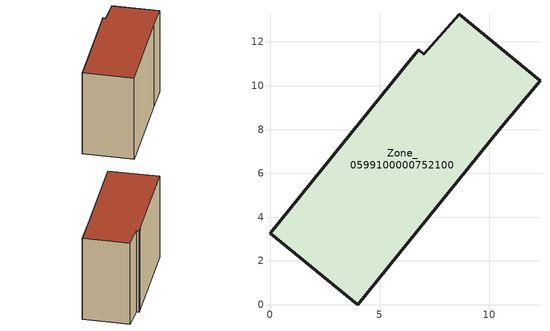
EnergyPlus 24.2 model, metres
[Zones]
Zone_0599100000752100
 floor ground (C_G): 10.45,7.96 4,0 0,3.27 6.45,11.23 6.79,11.64 7.01,11.44 8.63,13.27 12.33,10.24 z0
 wall outside (C_F): 6.45,11.23 0,3.27 4,0 10.45,7.96 12.33,10.24 8.63,13.27 7.01,11.44 6.79,11.64 6.45,11.23 z0:9.19
 roof outside (C_R): 7.01,11.44 6.79,11.64 6.45,11.23 0,3.27 4,0 10.45,7.96 12.33,10.24 8.63,13.27 z9.19
[BUILDING]
Pand.0599100000752100: North Axis=0; Terrain=City; Loads Convergence Tolerance Value=0.04; Temperature Convergence Tolerance Value=0.4; Solar Distribution=FullExterior; Maximum Number of Warmup Days=25; Minimum Number of Warmup Days=1
[Site:Location]
Rotterdam.The.Hague.AP_ZH_NLD Design_Conditions: Latitude=51.96; Longitude=4.45; Time Zone=1; Elevation=-4.5
[SITE:GROUNDTEMPERATURE:BUILDINGSURFACE]
18, 18, 18, 18, 18, 18, 18, 18, 18, 18, 18, 18
[MATERIAL] Thermal Absorptance=0.9; Solar Absorptance=0.7; Visible Absorptance=0.7
Name | Roughness | Thickness | Conductivity | Density | Specific Heat
G.TI.2006-2014 | MediumSmooth | 0.15 | 0.06 | 540 | 1210
F.TI.2006-2014 | Rough | 0.3 | 0.12 | 1920 | 840
R.TI.2006-2014 | MediumRough | 0.2 | 0.08 | 1500 | 1000
[CONSTRUCTION]
C_G: G.TI.2006-2014
C_F: F.TI.2006-2014
C_R: R.TI.2006-2014
[ZONE]
Zone_0599100000752100: Type=1; Multiplier=1; Ceiling Height=Autocalculate; Volume=Autocalculate; Floor Area=autocalculate; Part of Total Floor Area=Yes
[ZONEINFILTRATION:DESIGNFLOWRATE]
Infil_Zone_0599100000752100: Zone or ZoneList or Space or SpaceList=Zone_0599100000752100; Schedule=AlwaysOn; Design Flow Rate Calculation Method=Flow/Area; Flow Rate per Floor Area=0.0015; Constant Term Coefficient=1; Temperature Term Coefficient=0; Velocity Term Coefficient=0; Velocity Squared Term Coefficient=0
[HVACTEMPLATE:ZONE:IDEALLOADSAIRSYSTEM]
Zone_0599100000752100: Maximum Heating Supply Air Temperature=50; Minimum Cooling Supply Air Temperature=13; Maximum Heating Supply Air Humidity Ratio=0.0156; Minimum Cooling Supply Air Humidity Ratio=0.0077; Heating Limit=NoLimit; Cooling Limit=NoLimit; Dehumidification Control Type=ConstantSensibleHeatRatio; Cooling Sensible Heat Ratio=0.7; Dehumidification Setpoint=60; Humidification Control Type=None; Humidification Setpoint=30; Outdoor Air Method=None; Outdoor Air Flow Rate per Person=0.00944; Outdoor Air Flow Rate per Zone Floor Area=0; Outdoor Air Flow Rate per Zone=0; Demand Controlled Ventilation Type=None; Outdoor Air Economizer Type=NoEconomizer; Heat Recovery Type=None; Sensible Heat Recovery Effectiveness=0.7; Latent Heat Recovery Effectiveness=0.65
[ZONECONTROL:THERMOSTAT]
ThermostatControl_Zone_0599100000752100: Zone or ZoneList=Zone_0599100000752100; Control Type Schedule=DualSetpointControlType; Control 1=Thermostat_Zone_0599100000752100; Temperature Difference Between Cutout And Setpoint=0
[THERMOSTATSETPOINT:DUALSETPOINT]
Thermostat_Zone_0599100000752100: Heating Setpoint Temperature Schedule=HeatingSetpoint_Zone_0599100000752100; Cooling Setpoint Temperature Schedule=CoolingSetpoint_Zone_0599100000752100
[SCHEDULE:COMPACT]
HeatingSetpoint_Zone_0599100000752100: Through: 12/31, For: AllDays, Until: 24:00, 21
CoolingSetpoint_Zone_0599100000752100: Through: 12/31, For: AllDays, Until: 24:00, 24
DualSetpointControlType: Through: 12/31, For: AllDays, Until: 24:00, 4
AlwaysOn: Through: 12/31, For: AllDays, Until: 24:00, 1
